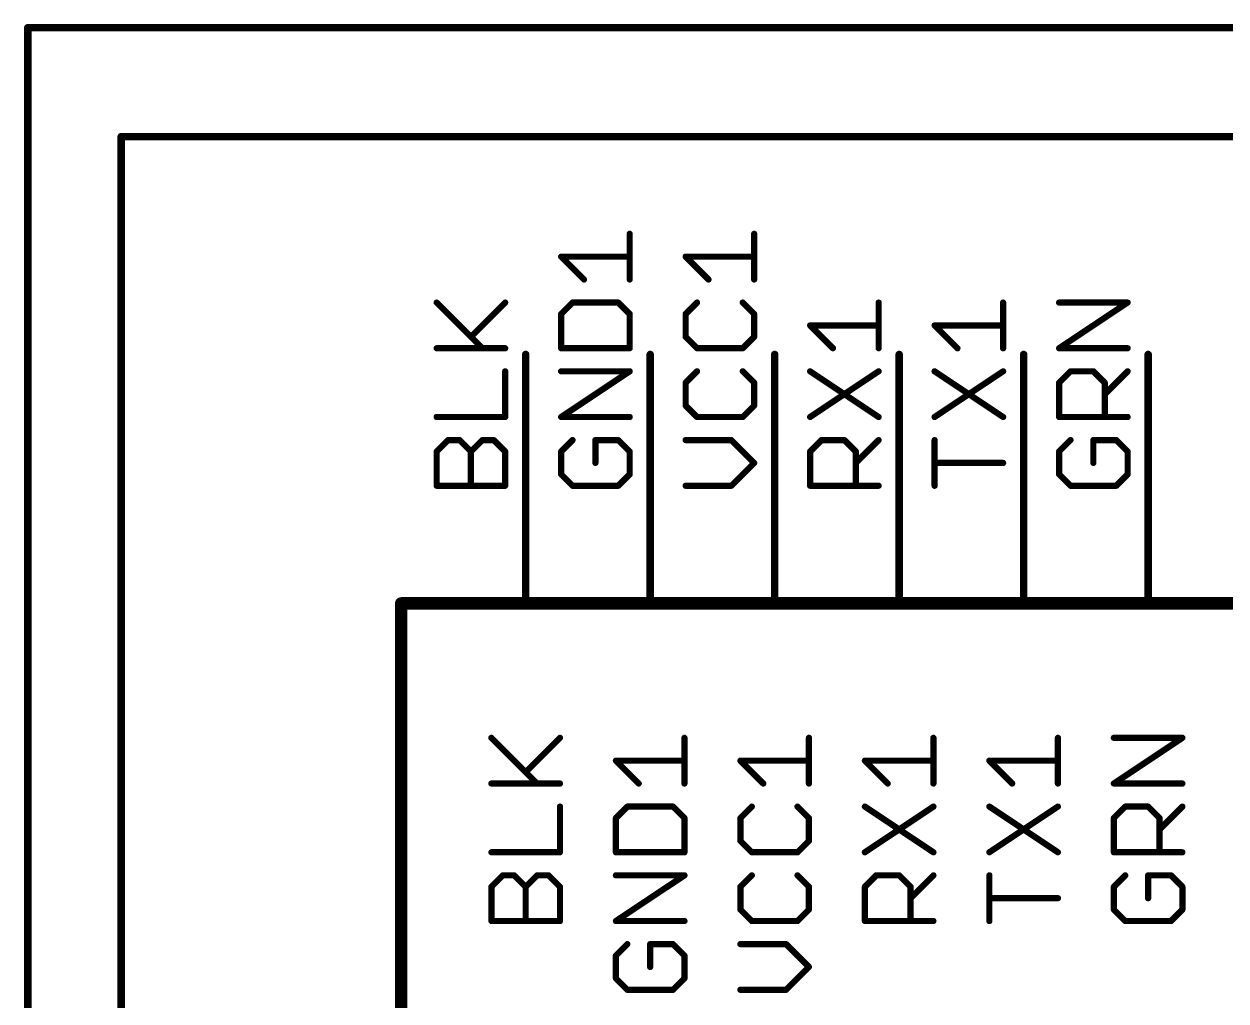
# Model space of a CAD drawing. Extents: x -4 to 257, y -4 to 175.
# Drawn here: x 80.89 to 105.41, y 110.31 to 130.25 of the extents above; entities that cross this region are included whole.
import ezdxf

# ---------------------------------------------------------------- set-up
doc = ezdxf.new("R2010")
doc.units = 0
for name, color, linetype in [('91', 94, 'CONTINUOUS'), ('94', 14, 'CONTINUOUS'), ('95', 251, 'CONTINUOUS')]:
    doc.layers.add(name, color=color, linetype=linetype)

msp = doc.modelspace()

# ---------------------------------------------------------------- linework, layer by layer
at = {"layer": '91', "const_width": 0.1524}
for points in [[(80.9625, 130.175), (118.745, 130.175)], [(80.9625, 130.175), (80.9625, 105.7275)], [(82.8675, 127.9525), (122.2375, 127.9525)], [(82.8675, 127.9525), (82.8675, 108.2675)]]:
    msp.add_lwpolyline(points, dxfattribs=at)
at = {"layer": '91', "const_width": 0.0762}
for points in [[(80.9625, 130.2131, 1), (80.9625, 130.1369)], [(81.0006, 130.175, 1), (80.9244, 130.175)], [(82.8675, 127.9906, 1), (82.8675, 127.9144)], [(82.9056, 127.9525, 1), (82.8294, 127.9525)]]:
    msp.add_lwpolyline(points, format="xyb", dxfattribs=at)
at = {"layer": '94'}
for points, const_width in [([(91.1225, 123.5075), (91.1225, 118.4275)], 0.1524), ([(93.6625, 123.5075), (93.6625, 118.4275)], 0.1524), ([(96.2025, 123.5075), (96.2025, 118.4275)], 0.1524), ([(98.7425, 123.5075), (98.7425, 118.4275)], 0.1524), ([(101.2825, 123.5075), (101.2825, 118.4275)], 0.1524), ([(103.8225, 123.5075), (103.8225, 118.4275)], 0.1524), ([(106.3625, 118.4275), (88.5825, 118.4275)], 0.254), ([(88.5825, 118.4275), (88.5825, 77.7875)], 0.254)]:
    msp.add_lwpolyline(points, dxfattribs=dict(at, const_width=const_width))
for points, const_width in [([(91.1606, 123.5075, 1), (91.0844, 123.5075)], 0.0762), ([(93.7006, 123.5075, 1), (93.6244, 123.5075)], 0.0762), ([(96.2406, 123.5075, 1), (96.1644, 123.5075)], 0.0762), ([(98.7806, 123.5075, 1), (98.7044, 123.5075)], 0.0762), ([(101.3206, 123.5075, 1), (101.2444, 123.5075)], 0.0762), ([(103.8606, 123.5075, 1), (103.7844, 123.5075)], 0.0762), ([(88.5825, 118.491, 1), (88.5825, 118.364)], 0.127), ([(88.646, 118.4275, 1), (88.519, 118.4275)], 0.127), ([(91.0844, 118.4275, 1), (91.1606, 118.4275)], 0.0762), ([(93.6244, 118.4275, 1), (93.7006, 118.4275)], 0.0762), ([(96.1644, 118.4275, 1), (96.2406, 118.4275)], 0.0762), ([(98.7044, 118.4275, 1), (98.7806, 118.4275)], 0.0762), ([(101.2444, 118.4275, 1), (101.3206, 118.4275)], 0.0762), ([(103.7844, 118.4275, 1), (103.8606, 118.4275)], 0.0762)]:
    msp.add_lwpolyline(points, format="xyb", dxfattribs=dict(at, const_width=const_width))
at = {"layer": '95', "const_width": 0.127}
for points in [[(93.2434, 125.0376), (93.2434, 125.9698)], [(95.7834, 125.0376), (95.7834, 125.9698)], [(92.3113, 125.0376), (91.8452, 125.5037)], [(91.8452, 125.5037), (93.2434, 125.5037)], [(94.8513, 125.0376), (94.3852, 125.5037)], [(94.3852, 125.5037), (95.7834, 125.5037)], [(90.2373, 123.6344), (89.3052, 124.5665)], [(90.0043, 123.8674), (90.7034, 124.5665)], [(92.0782, 124.5665), (91.8452, 124.3335)], [(93.0104, 124.5665), (92.0782, 124.5665)], [(93.2434, 124.3335), (93.0104, 124.5665)], [(94.6182, 124.5665), (94.3852, 124.3335)], [(95.7834, 124.3335), (95.5504, 124.5665)], [(98.3234, 123.6344), (98.3234, 124.5665)], [(100.8634, 123.6344), (100.8634, 124.5665)], [(102.0052, 123.6344), (103.4034, 124.5665)], [(103.4034, 124.5665), (102.0052, 124.5665)], [(91.8452, 124.3335), (91.8452, 123.6344)], [(93.2434, 123.6344), (93.2434, 124.3335)], [(94.3852, 124.3335), (94.3852, 123.8674)], [(95.7834, 123.8674), (95.7834, 124.3335)], [(97.3913, 123.6344), (96.9252, 124.1004)], [(96.9252, 124.1004), (98.3234, 124.1004)], [(99.9313, 123.6344), (99.4652, 124.1004)], [(99.4652, 124.1004), (100.8634, 124.1004)], [(94.3852, 123.8674), (94.6182, 123.6344)], [(95.5504, 123.6344), (95.7834, 123.8674)], [(89.3052, 123.6344), (90.7034, 123.6344)], [(91.8452, 123.6344), (93.2434, 123.6344)], [(94.6182, 123.6344), (95.5504, 123.6344)], [(103.4034, 123.6344), (102.0052, 123.6344)], [(90.7034, 122.2311), (90.7034, 123.1632)], [(91.8452, 122.2311), (93.2434, 123.1632)], [(93.2434, 123.1632), (91.8452, 123.1632)], [(94.6182, 123.1632), (94.3852, 122.9302)], [(95.7834, 122.9302), (95.5504, 123.1632)], [(96.9252, 122.2311), (98.3234, 123.1632)], [(96.9252, 123.1632), (98.3234, 122.2311)], [(99.4652, 122.2311), (100.8634, 123.1632)], [(99.4652, 123.1632), (100.8634, 122.2311)], [(102.0052, 122.9302), (102.2382, 123.1632)], [(102.2382, 123.1632), (102.7043, 123.1632)], [(102.7043, 123.1632), (102.9373, 122.9302)], [(102.9373, 122.6971), (103.4034, 123.1632)], [(94.3852, 122.9302), (94.3852, 122.4641)], [(95.7834, 122.4641), (95.7834, 122.9302)], [(102.0052, 122.2311), (102.0052, 122.9302)], [(102.9373, 122.9302), (102.9373, 122.2311)], [(94.3852, 122.4641), (94.6182, 122.2311)], [(95.5504, 122.2311), (95.7834, 122.4641)], [(89.3052, 122.2311), (90.7034, 122.2311)], [(93.2434, 122.2311), (91.8452, 122.2311)], [(94.6182, 122.2311), (95.5504, 122.2311)], [(103.4034, 122.2311), (102.0052, 122.2311)], [(89.3052, 121.5269), (89.5382, 121.7599)], [(89.5382, 121.7599), (89.7713, 121.7599)], [(89.7713, 121.7599), (90.0043, 121.5269)], [(90.0043, 121.5269), (90.2373, 121.7599)], [(90.2373, 121.7599), (90.4704, 121.7599)], [(90.4704, 121.7599), (90.7034, 121.5269)], [(92.0782, 121.7599), (91.8452, 121.5269)], [(93.0104, 121.7599), (92.5443, 121.7599)], [(92.5443, 121.7599), (92.5443, 121.2939)], [(93.2434, 121.5269), (93.0104, 121.7599)], [(95.3173, 121.7599), (94.3852, 121.7599)], [(95.7834, 121.2939), (95.3173, 121.7599)], [(96.9252, 121.5269), (97.1582, 121.7599)], [(97.1582, 121.7599), (97.6243, 121.7599)], [(97.6243, 121.7599), (97.8573, 121.5269)], [(97.8573, 121.2939), (98.3234, 121.7599)], [(99.4652, 120.8278), (99.4652, 121.7599)], [(102.2382, 121.7599), (102.0052, 121.5269)], [(103.1704, 121.7599), (102.7043, 121.7599)], [(102.7043, 121.7599), (102.7043, 121.2939)], [(103.4034, 121.5269), (103.1704, 121.7599)], [(89.3052, 120.8278), (89.3052, 121.5269)], [(90.0043, 120.8278), (90.0043, 121.5269)], [(90.7034, 121.5269), (90.7034, 120.8278)], [(91.8452, 121.5269), (91.8452, 121.0608)], [(93.2434, 121.0608), (93.2434, 121.5269)], [(96.9252, 120.8278), (96.9252, 121.5269)], [(97.8573, 121.5269), (97.8573, 120.8278)], [(102.0052, 121.5269), (102.0052, 121.0608)], [(103.4034, 121.0608), (103.4034, 121.5269)], [(95.3173, 120.8278), (95.7834, 121.2939)], [(100.8634, 121.2939), (99.4652, 121.2939)], [(91.8452, 121.0608), (92.0782, 120.8278)], [(93.0104, 120.8278), (93.2434, 121.0608)], [(102.0052, 121.0608), (102.2382, 120.8278)], [(103.1704, 120.8278), (103.4034, 121.0608)], [(90.7034, 120.8278), (89.3052, 120.8278)], [(92.0782, 120.8278), (93.0104, 120.8278)], [(94.3852, 120.8278), (95.3173, 120.8278)], [(98.3234, 120.8278), (96.9252, 120.8278)], [(102.2382, 120.8278), (103.1704, 120.8278)], [(91.3549, 114.7509), (90.4228, 115.683)], [(91.1219, 114.984), (91.821, 115.683)], [(94.361, 114.7509), (94.361, 115.683)], [(96.901, 114.7509), (96.901, 115.683)], [(99.441, 114.7509), (99.441, 115.683)], [(101.981, 114.7509), (101.981, 115.683)], [(103.1228, 114.7509), (104.521, 115.683)], [(104.521, 115.683), (103.1228, 115.683)], [(93.4289, 114.7509), (92.9628, 115.217)], [(92.9628, 115.217), (94.361, 115.217)], [(95.9689, 114.7509), (95.5028, 115.217)], [(95.5028, 115.217), (96.901, 115.217)], [(98.5089, 114.7509), (98.0428, 115.217)], [(98.0428, 115.217), (99.441, 115.217)], [(101.0489, 114.7509), (100.5828, 115.217)], [(100.5828, 115.217), (101.981, 115.217)], [(90.4228, 114.7509), (91.821, 114.7509)], [(104.521, 114.7509), (103.1228, 114.7509)], [(91.821, 113.3476), (91.821, 114.2798)], [(93.1958, 114.2798), (92.9628, 114.0467)], [(94.128, 114.2798), (93.1958, 114.2798)], [(94.361, 114.0467), (94.128, 114.2798)], [(95.7358, 114.2798), (95.5028, 114.0467)], [(96.901, 114.0467), (96.668, 114.2798)], [(98.0428, 113.3476), (99.441, 114.2798)], [(98.0428, 114.2798), (99.441, 113.3476)], [(100.5828, 113.3476), (101.981, 114.2798)], [(100.5828, 114.2798), (101.981, 113.3476)], [(103.1228, 114.0467), (103.3558, 114.2798)], [(103.3558, 114.2798), (103.8219, 114.2798)], [(103.8219, 114.2798), (104.0549, 114.0467)], [(104.0549, 113.8137), (104.521, 114.2798)], [(92.9628, 114.0467), (92.9628, 113.3476)], [(94.361, 113.3476), (94.361, 114.0467)], [(95.5028, 114.0467), (95.5028, 113.5807)], [(96.901, 113.5807), (96.901, 114.0467)], [(103.1228, 113.3476), (103.1228, 114.0467)], [(104.0549, 114.0467), (104.0549, 113.3476)], [(95.5028, 113.5807), (95.7358, 113.3476)], [(96.668, 113.3476), (96.901, 113.5807)], [(90.4228, 113.3476), (91.821, 113.3476)], [(92.9628, 113.3476), (94.361, 113.3476)], [(95.7358, 113.3476), (96.668, 113.3476)], [(104.521, 113.3476), (103.1228, 113.3476)], [(90.4228, 112.6435), (90.6558, 112.8765)], [(90.6558, 112.8765), (90.8889, 112.8765)], [(90.8889, 112.8765), (91.1219, 112.6435)], [(91.1219, 112.6435), (91.3549, 112.8765)], [(91.3549, 112.8765), (91.588, 112.8765)], [(91.588, 112.8765), (91.821, 112.6435)], [(92.9628, 111.9444), (94.361, 112.8765)], [(94.361, 112.8765), (92.9628, 112.8765)], [(95.7358, 112.8765), (95.5028, 112.6435)], [(96.901, 112.6435), (96.668, 112.8765)], [(98.0428, 112.6435), (98.2758, 112.8765)], [(98.2758, 112.8765), (98.7419, 112.8765)], [(98.7419, 112.8765), (98.9749, 112.6435)], [(98.9749, 112.4104), (99.441, 112.8765)], [(100.5828, 111.9444), (100.5828, 112.8765)], [(103.3558, 112.8765), (103.1228, 112.6435)], [(104.288, 112.8765), (103.8219, 112.8765)], [(103.8219, 112.8765), (103.8219, 112.4104)], [(104.521, 112.6435), (104.288, 112.8765)], [(90.4228, 111.9444), (90.4228, 112.6435)], [(91.1219, 111.9444), (91.1219, 112.6435)], [(91.821, 112.6435), (91.821, 111.9444)], [(95.5028, 112.6435), (95.5028, 112.1774)], [(96.901, 112.1774), (96.901, 112.6435)], [(98.0428, 111.9444), (98.0428, 112.6435)], [(98.9749, 112.6435), (98.9749, 111.9444)], [(103.1228, 112.6435), (103.1228, 112.1774)], [(104.521, 112.1774), (104.521, 112.6435)], [(101.981, 112.4104), (100.5828, 112.4104)], [(95.5028, 112.1774), (95.7358, 111.9444)], [(96.668, 111.9444), (96.901, 112.1774)], [(103.1228, 112.1774), (103.3558, 111.9444)], [(104.288, 111.9444), (104.521, 112.1774)], [(91.821, 111.9444), (90.4228, 111.9444)], [(94.361, 111.9444), (92.9628, 111.9444)], [(95.7358, 111.9444), (96.668, 111.9444)], [(99.441, 111.9444), (98.0428, 111.9444)], [(103.3558, 111.9444), (104.288, 111.9444)], [(93.1958, 111.4732), (92.9628, 111.2402)], [(94.128, 111.4732), (93.6619, 111.4732)], [(93.6619, 111.4732), (93.6619, 111.0071)], [(94.361, 111.2402), (94.128, 111.4732)], [(96.4349, 111.4732), (95.5028, 111.4732)], [(96.901, 111.0071), (96.4349, 111.4732)], [(92.9628, 111.2402), (92.9628, 110.7741)], [(94.361, 110.7741), (94.361, 111.2402)], [(96.4349, 110.5411), (96.901, 111.0071)], [(92.9628, 110.7741), (93.1958, 110.5411)], [(93.1958, 110.5411), (94.128, 110.5411)], [(94.128, 110.5411), (94.361, 110.7741)], [(95.5028, 110.5411), (96.4349, 110.5411)]]:
    msp.add_lwpolyline(points, dxfattribs=at)
at = {"layer": '95', "const_width": 0.0635}
for points in [[(93.2752, 125.9698, 1), (93.2117, 125.9698)], [(95.8152, 125.9698, 1), (95.7516, 125.9698)], [(91.8452, 125.5354, 1), (91.8452, 125.4719)], [(91.8677, 125.5261, 1), (91.8228, 125.4812)], [(93.2434, 125.4719, 1), (93.2434, 125.5354)], [(94.3852, 125.5354, 1), (94.3852, 125.4719)], [(94.4077, 125.5261, 1), (94.3628, 125.4812)], [(95.7834, 125.4719, 1), (95.7834, 125.5354)], [(92.2888, 125.0152, 1), (92.3337, 125.0601)], [(94.8288, 125.0152, 1), (94.8737, 125.0601)], [(93.2117, 125.0376, 1), (93.2752, 125.0376)], [(95.7516, 125.0376, 1), (95.8152, 125.0376)], [(89.3277, 124.5889, 1), (89.2828, 124.544)], [(90.7259, 124.544, 1), (90.6809, 124.5889)], [(92.0782, 124.5982, 1), (92.0782, 124.5347)], [(92.1007, 124.544, 1), (92.0558, 124.5889)], [(93.0328, 124.5889, 1), (92.9879, 124.544)], [(93.0104, 124.5347, 1), (93.0104, 124.5982)], [(94.6407, 124.544, 1), (94.5958, 124.5889)], [(95.5728, 124.5889, 1), (95.5279, 124.544)], [(98.3552, 124.5665, 1), (98.2917, 124.5665)], [(100.8952, 124.5665, 1), (100.8316, 124.5665)], [(102.0052, 124.5982, 1), (102.0052, 124.5347)], [(103.421, 124.5401, 1), (103.3858, 124.5929)], [(103.4034, 124.5347, 1), (103.4034, 124.5982)], [(91.877, 124.3335, 1), (91.8135, 124.3335)], [(91.8228, 124.3559, 1), (91.8677, 124.311)], [(93.2752, 124.3335, 1), (93.2117, 124.3335)], [(93.2209, 124.311, 1), (93.2659, 124.3559)], [(94.417, 124.3335, 1), (94.3535, 124.3335)], [(94.3628, 124.3559, 1), (94.4077, 124.311)], [(95.8152, 124.3335, 1), (95.7516, 124.3335)], [(95.7609, 124.311, 1), (95.8059, 124.3559)], [(96.9252, 124.1322, 1), (96.9252, 124.0687)], [(96.9477, 124.1229, 1), (96.9028, 124.078)], [(98.3234, 124.0687, 1), (98.3234, 124.1322)], [(99.4652, 124.1322, 1), (99.4652, 124.0687)], [(99.4877, 124.1229, 1), (99.4428, 124.078)], [(100.8634, 124.0687, 1), (100.8634, 124.1322)], [(89.9819, 123.8898, 1), (90.0268, 123.8449)], [(94.3535, 123.8674, 1), (94.417, 123.8674)], [(94.4077, 123.8898, 1), (94.3628, 123.8449)], [(95.7516, 123.8674, 1), (95.8152, 123.8674)], [(95.8059, 123.8449, 1), (95.7609, 123.8898)], [(89.3052, 123.6661, 1), (89.3052, 123.6026)], [(90.2149, 123.6119, 1), (90.2598, 123.6568)], [(90.7034, 123.6026, 1), (90.7034, 123.6661)], [(91.8452, 123.6661, 1), (91.8452, 123.6026)], [(91.8135, 123.6344, 1), (91.877, 123.6344)], [(93.2117, 123.6344, 1), (93.2752, 123.6344)], [(93.2434, 123.6026, 1), (93.2434, 123.6661)], [(94.6182, 123.6661, 1), (94.6182, 123.6026)], [(94.5958, 123.6119, 1), (94.6407, 123.6568)], [(95.5279, 123.6568, 1), (95.5728, 123.6119)], [(95.5504, 123.6026, 1), (95.5504, 123.6661)], [(97.3688, 123.6119, 1), (97.4137, 123.6568)], [(98.2917, 123.6344, 1), (98.3552, 123.6344)], [(99.9088, 123.6119, 1), (99.9537, 123.6568)], [(100.8316, 123.6344, 1), (100.8952, 123.6344)], [(102.0052, 123.6661, 1), (102.0052, 123.6026)], [(101.9876, 123.6608, 1), (102.0228, 123.6079)], [(103.4034, 123.6026, 1), (103.4034, 123.6661)], [(90.7352, 123.1632, 1), (90.6716, 123.1632)], [(91.8452, 123.195, 1), (91.8452, 123.1315)], [(93.261, 123.1368, 1), (93.2258, 123.1896)], [(93.2434, 123.1315, 1), (93.2434, 123.195)], [(94.6407, 123.1408, 1), (94.5958, 123.1857)], [(95.5728, 123.1857, 1), (95.5279, 123.1408)], [(96.9428, 123.1896, 1), (96.9076, 123.1368)], [(98.341, 123.1368, 1), (98.3058, 123.1896)], [(99.4828, 123.1896, 1), (99.4476, 123.1368)], [(100.881, 123.1368, 1), (100.8458, 123.1896)], [(102.2382, 123.195, 1), (102.2382, 123.1315)], [(102.2607, 123.1408, 1), (102.2158, 123.1857)], [(102.7268, 123.1857, 1), (102.6819, 123.1408)], [(102.7043, 123.1315, 1), (102.7043, 123.195)], [(103.4259, 123.1408, 1), (103.3809, 123.1857)], [(94.417, 122.9302, 1), (94.3535, 122.9302)], [(94.3628, 122.9526, 1), (94.4077, 122.9077)], [(95.8152, 122.9302, 1), (95.7516, 122.9302)], [(95.7609, 122.9077, 1), (95.8059, 122.9526)], [(102.037, 122.9302, 1), (101.9735, 122.9302)], [(101.9828, 122.9526, 1), (102.0277, 122.9077)], [(102.9691, 122.9302, 1), (102.9056, 122.9302)], [(102.9149, 122.9077, 1), (102.9598, 122.9526)], [(102.9149, 122.7196, 1), (102.9598, 122.6747)], [(94.3535, 122.4641, 1), (94.417, 122.4641)], [(94.4077, 122.4866, 1), (94.3628, 122.4417)], [(95.7516, 122.4641, 1), (95.8152, 122.4641)], [(95.8059, 122.4417, 1), (95.7609, 122.4866)], [(89.3052, 122.2628, 1), (89.3052, 122.1993)], [(90.6716, 122.2311, 1), (90.7352, 122.2311)], [(90.7034, 122.1993, 1), (90.7034, 122.2628)], [(91.8452, 122.2628, 1), (91.8452, 122.1993)], [(91.8276, 122.2575, 1), (91.8628, 122.2047)], [(93.2434, 122.1993, 1), (93.2434, 122.2628)], [(94.6182, 122.2628, 1), (94.6182, 122.1993)], [(94.5958, 122.2086, 1), (94.6407, 122.2535)], [(95.5279, 122.2535, 1), (95.5728, 122.2086)], [(95.5504, 122.1993, 1), (95.5504, 122.2628)], [(96.9076, 122.2575, 1), (96.9428, 122.2047)], [(98.3058, 122.2047, 1), (98.341, 122.2575)], [(99.4476, 122.2575, 1), (99.4828, 122.2047)], [(100.8458, 122.2047, 1), (100.881, 122.2575)], [(102.0052, 122.2628, 1), (102.0052, 122.1993)], [(101.9735, 122.2311, 1), (102.037, 122.2311)], [(102.9056, 122.2311, 1), (102.9691, 122.2311)], [(103.4034, 122.1993, 1), (103.4034, 122.2628)], [(89.5382, 121.7917, 1), (89.5382, 121.7282)], [(89.5607, 121.7375, 1), (89.5158, 121.7824)], [(89.7937, 121.7824, 1), (89.7488, 121.7375)], [(89.7713, 121.7282, 1), (89.7713, 121.7917)], [(90.2373, 121.7917, 1), (90.2373, 121.7282)], [(90.2598, 121.7375, 1), (90.2149, 121.7824)], [(90.4928, 121.7824, 1), (90.4479, 121.7375)], [(90.4704, 121.7282, 1), (90.4704, 121.7917)], [(92.1007, 121.7375, 1), (92.0558, 121.7824)], [(92.5443, 121.7917, 1), (92.5443, 121.7282)], [(92.5761, 121.7599, 1), (92.5126, 121.7599)], [(93.0328, 121.7824, 1), (92.9879, 121.7375)], [(93.0104, 121.7282, 1), (93.0104, 121.7917)], [(94.3852, 121.7917, 1), (94.3852, 121.7282)], [(95.3398, 121.7824, 1), (95.2949, 121.7375)], [(95.3173, 121.7282, 1), (95.3173, 121.7917)], [(97.1582, 121.7917, 1), (97.1582, 121.7282)], [(97.1807, 121.7375, 1), (97.1358, 121.7824)], [(97.6468, 121.7824, 1), (97.6019, 121.7375)], [(97.6243, 121.7282, 1), (97.6243, 121.7917)], [(98.3459, 121.7375, 1), (98.3009, 121.7824)], [(99.497, 121.7599, 1), (99.4335, 121.7599)], [(102.2607, 121.7375, 1), (102.2158, 121.7824)], [(102.7043, 121.7917, 1), (102.7043, 121.7282)], [(102.7361, 121.7599, 1), (102.6726, 121.7599)], [(103.1928, 121.7824, 1), (103.1479, 121.7375)], [(103.1704, 121.7282, 1), (103.1704, 121.7917)], [(89.337, 121.5269, 1), (89.2735, 121.5269)], [(89.2828, 121.5493, 1), (89.3277, 121.5044)], [(90.0361, 121.5269, 1), (89.9726, 121.5269)], [(89.9819, 121.5493, 1), (90.0268, 121.5044)], [(89.9819, 121.5044, 1), (90.0268, 121.5493)], [(90.7352, 121.5269, 1), (90.6716, 121.5269)], [(90.6809, 121.5044, 1), (90.7259, 121.5493)], [(91.877, 121.5269, 1), (91.8135, 121.5269)], [(91.8228, 121.5493, 1), (91.8677, 121.5044)], [(93.2752, 121.5269, 1), (93.2117, 121.5269)], [(93.2209, 121.5044, 1), (93.2659, 121.5493)], [(96.957, 121.5269, 1), (96.8935, 121.5269)], [(96.9028, 121.5493, 1), (96.9477, 121.5044)], [(97.8891, 121.5269, 1), (97.8256, 121.5269)], [(97.8349, 121.5044, 1), (97.8798, 121.5493)], [(102.037, 121.5269, 1), (101.9735, 121.5269)], [(101.9828, 121.5493, 1), (102.0277, 121.5044)], [(103.4352, 121.5269, 1), (103.3717, 121.5269)], [(103.3809, 121.5044, 1), (103.4259, 121.5493)], [(92.5126, 121.2939, 1), (92.5761, 121.2939)], [(95.8059, 121.2714, 1), (95.7609, 121.3163)], [(95.7609, 121.2714, 1), (95.8059, 121.3163)], [(97.8349, 121.3163, 1), (97.8798, 121.2714)], [(99.4652, 121.3256, 1), (99.4652, 121.2621)], [(100.8634, 121.2621, 1), (100.8634, 121.3256)], [(102.6726, 121.2939, 1), (102.7361, 121.2939)], [(91.8677, 121.0833, 1), (91.8228, 121.0384)], [(91.8135, 121.0608, 1), (91.877, 121.0608)], [(93.2117, 121.0608, 1), (93.2752, 121.0608)], [(93.2659, 121.0384, 1), (93.2209, 121.0833)], [(101.9735, 121.0608, 1), (102.037, 121.0608)], [(102.0277, 121.0833, 1), (101.9828, 121.0384)], [(103.3717, 121.0608, 1), (103.4352, 121.0608)], [(103.4259, 121.0384, 1), (103.3809, 121.0833)], [(89.3052, 120.8596, 1), (89.3052, 120.7961)], [(89.2735, 120.8278, 1), (89.337, 120.8278)], [(89.9726, 120.8278, 1), (90.0361, 120.8278)], [(90.6716, 120.8278, 1), (90.7352, 120.8278)], [(90.7034, 120.7961, 1), (90.7034, 120.8596)], [(92.0782, 120.8596, 1), (92.0782, 120.7961)], [(92.0558, 120.8053, 1), (92.1007, 120.8503)], [(92.9879, 120.8503, 1), (93.0328, 120.8053)], [(93.0104, 120.7961, 1), (93.0104, 120.8596)], [(94.3852, 120.8596, 1), (94.3852, 120.7961)], [(95.2949, 120.8503, 1), (95.3398, 120.8053)], [(95.3173, 120.7961, 1), (95.3173, 120.8596)], [(96.9252, 120.8596, 1), (96.9252, 120.7961)], [(96.8935, 120.8278, 1), (96.957, 120.8278)], [(97.8256, 120.8278, 1), (97.8891, 120.8278)], [(98.3234, 120.7961, 1), (98.3234, 120.8596)], [(99.4335, 120.8278, 1), (99.497, 120.8278)], [(102.2382, 120.8596, 1), (102.2382, 120.7961)], [(102.2158, 120.8053, 1), (102.2607, 120.8503)], [(103.1479, 120.8503, 1), (103.1928, 120.8053)], [(103.1704, 120.7961, 1), (103.1704, 120.8596)], [(90.4453, 115.7055, 1), (90.4004, 115.6606)], [(91.8435, 115.6606, 1), (91.7985, 115.7055)], [(94.3928, 115.683, 1), (94.3293, 115.683)], [(96.9328, 115.683, 1), (96.8693, 115.683)], [(99.4728, 115.683, 1), (99.4093, 115.683)], [(102.0128, 115.683, 1), (101.9493, 115.683)], [(103.1228, 115.7148, 1), (103.1228, 115.6513)], [(104.5386, 115.6566, 1), (104.5034, 115.7095)], [(104.521, 115.6513, 1), (104.521, 115.7148)], [(92.9628, 115.2487, 1), (92.9628, 115.1852)], [(92.9853, 115.2394, 1), (92.9404, 115.1945)], [(94.361, 115.1852, 1), (94.361, 115.2487)], [(95.5028, 115.2487, 1), (95.5028, 115.1852)], [(95.5253, 115.2394, 1), (95.4804, 115.1945)], [(96.901, 115.1852, 1), (96.901, 115.2487)], [(98.0428, 115.2487, 1), (98.0428, 115.1852)], [(98.0653, 115.2394, 1), (98.0204, 115.1945)], [(99.441, 115.1852, 1), (99.441, 115.2487)], [(100.5828, 115.2487, 1), (100.5828, 115.1852)], [(100.6053, 115.2394, 1), (100.5604, 115.1945)], [(101.981, 115.1852, 1), (101.981, 115.2487)], [(91.0995, 115.0064, 1), (91.1444, 114.9615)], [(90.4228, 114.7827, 1), (90.4228, 114.7192)], [(91.3325, 114.7285, 1), (91.3774, 114.7734)], [(91.821, 114.7192, 1), (91.821, 114.7827)], [(93.4064, 114.7285, 1), (93.4513, 114.7734)], [(94.3293, 114.7509, 1), (94.3928, 114.7509)], [(95.9464, 114.7285, 1), (95.9913, 114.7734)], [(96.8693, 114.7509, 1), (96.9328, 114.7509)], [(98.4864, 114.7285, 1), (98.5313, 114.7734)], [(99.4093, 114.7509, 1), (99.4728, 114.7509)], [(101.0264, 114.7285, 1), (101.0713, 114.7734)], [(101.9493, 114.7509, 1), (102.0128, 114.7509)], [(103.1228, 114.7827, 1), (103.1228, 114.7192)], [(103.1052, 114.7773, 1), (103.1404, 114.7245)], [(104.521, 114.7192, 1), (104.521, 114.7827)], [(91.8528, 114.2798, 1), (91.7892, 114.2798)], [(93.1958, 114.3115, 1), (93.1958, 114.248)], [(93.2183, 114.2573, 1), (93.1734, 114.3022)], [(94.1504, 114.3022, 1), (94.1055, 114.2573)], [(94.128, 114.248, 1), (94.128, 114.3115)], [(95.7583, 114.2573, 1), (95.7134, 114.3022)], [(96.6904, 114.3022, 1), (96.6455, 114.2573)], [(98.0604, 114.3062, 1), (98.0252, 114.2534)], [(99.4586, 114.2534, 1), (99.4234, 114.3062)], [(100.6004, 114.3062, 1), (100.5652, 114.2534)], [(101.9986, 114.2534, 1), (101.9634, 114.3062)], [(103.3558, 114.3115, 1), (103.3558, 114.248)], [(103.3783, 114.2573, 1), (103.3334, 114.3022)], [(103.8444, 114.3022, 1), (103.7995, 114.2573)], [(103.8219, 114.248, 1), (103.8219, 114.3115)], [(104.5435, 114.2573, 1), (104.4985, 114.3022)], [(92.9946, 114.0467, 1), (92.9311, 114.0467)], [(92.9404, 114.0692, 1), (92.9853, 114.0243)], [(94.3928, 114.0467, 1), (94.3293, 114.0467)], [(94.3385, 114.0243, 1), (94.3835, 114.0692)], [(95.5346, 114.0467, 1), (95.4711, 114.0467)], [(95.4804, 114.0692, 1), (95.5253, 114.0243)], [(96.9328, 114.0467, 1), (96.8693, 114.0467)], [(96.8785, 114.0243, 1), (96.9235, 114.0692)], [(103.1546, 114.0467, 1), (103.0911, 114.0467)], [(103.1004, 114.0692, 1), (103.1453, 114.0243)], [(104.0867, 114.0467, 1), (104.0232, 114.0467)], [(104.0325, 114.0243, 1), (104.0774, 114.0692)], [(104.0325, 113.8362, 1), (104.0774, 113.7913)], [(95.5253, 113.6031, 1), (95.4804, 113.5582)], [(95.4711, 113.5807, 1), (95.5346, 113.5807)], [(96.8693, 113.5807, 1), (96.9328, 113.5807)], [(96.9235, 113.5582, 1), (96.8785, 113.6031)], [(90.4228, 113.3794, 1), (90.4228, 113.3159)], [(91.7892, 113.3476, 1), (91.8528, 113.3476)], [(91.821, 113.3159, 1), (91.821, 113.3794)], [(92.9628, 113.3794, 1), (92.9628, 113.3159)], [(92.9311, 113.3476, 1), (92.9946, 113.3476)], [(94.3293, 113.3476, 1), (94.3928, 113.3476)], [(94.361, 113.3159, 1), (94.361, 113.3794)], [(95.7358, 113.3794, 1), (95.7358, 113.3159)], [(95.7134, 113.3252, 1), (95.7583, 113.3701)], [(96.6455, 113.3701, 1), (96.6904, 113.3252)], [(96.668, 113.3159, 1), (96.668, 113.3794)], [(98.0252, 113.3741, 1), (98.0604, 113.3212)], [(99.4234, 113.3212, 1), (99.4586, 113.3741)], [(100.5652, 113.3741, 1), (100.6004, 113.3212)], [(101.9634, 113.3212, 1), (101.9986, 113.3741)], [(103.1228, 113.3794, 1), (103.1228, 113.3159)], [(103.0911, 113.3476, 1), (103.1546, 113.3476)], [(104.0232, 113.3476, 1), (104.0867, 113.3476)], [(104.521, 113.3159, 1), (104.521, 113.3794)], [(90.6558, 112.9082, 1), (90.6558, 112.8447)], [(90.6783, 112.854, 1), (90.6334, 112.8989)], [(90.9113, 112.8989, 1), (90.8664, 112.854)], [(90.8889, 112.8447, 1), (90.8889, 112.9082)], [(91.3549, 112.9082, 1), (91.3549, 112.8447)], [(91.3774, 112.854, 1), (91.3325, 112.8989)], [(91.6104, 112.8989, 1), (91.5655, 112.854)], [(91.588, 112.8447, 1), (91.588, 112.9082)], [(92.9628, 112.9082, 1), (92.9628, 112.8447)], [(94.3786, 112.8501, 1), (94.3434, 112.9029)], [(94.361, 112.8447, 1), (94.361, 112.9082)], [(95.7583, 112.854, 1), (95.7134, 112.8989)], [(96.6904, 112.8989, 1), (96.6455, 112.854)], [(98.2758, 112.9082, 1), (98.2758, 112.8447)], [(98.2983, 112.854, 1), (98.2534, 112.8989)], [(98.7644, 112.8989, 1), (98.7195, 112.854)], [(98.7419, 112.8447, 1), (98.7419, 112.9082)], [(99.4635, 112.854, 1), (99.4185, 112.8989)], [(100.6146, 112.8765, 1), (100.5511, 112.8765)], [(103.3783, 112.854, 1), (103.3334, 112.8989)], [(103.8537, 112.8765, 1), (103.7902, 112.8765)], [(103.8219, 112.9082, 1), (103.8219, 112.8447)], [(104.3104, 112.8989, 1), (104.2655, 112.854)], [(104.288, 112.8447, 1), (104.288, 112.9082)], [(90.4546, 112.6435, 1), (90.3911, 112.6435)], [(90.4004, 112.6659, 1), (90.4453, 112.621)], [(91.1537, 112.6435, 1), (91.0902, 112.6435)], [(91.0995, 112.6659, 1), (91.1444, 112.621)], [(91.0995, 112.621, 1), (91.1444, 112.6659)], [(91.8528, 112.6435, 1), (91.7892, 112.6435)], [(91.7985, 112.621, 1), (91.8435, 112.6659)], [(95.5346, 112.6435, 1), (95.4711, 112.6435)], [(95.4804, 112.6659, 1), (95.5253, 112.621)], [(96.9328, 112.6435, 1), (96.8693, 112.6435)], [(96.8785, 112.621, 1), (96.9235, 112.6659)], [(98.0746, 112.6435, 1), (98.0111, 112.6435)], [(98.0204, 112.6659, 1), (98.0653, 112.621)], [(99.0067, 112.6435, 1), (98.9432, 112.6435)], [(98.9525, 112.621, 1), (98.9974, 112.6659)], [(103.1546, 112.6435, 1), (103.0911, 112.6435)], [(103.1004, 112.6659, 1), (103.1453, 112.621)], [(104.5528, 112.6435, 1), (104.4892, 112.6435)], [(104.4985, 112.621, 1), (104.5435, 112.6659)], [(98.9525, 112.4329, 1), (98.9974, 112.388)], [(100.5828, 112.4422, 1), (100.5828, 112.3787)], [(101.981, 112.3787, 1), (101.981, 112.4422)], [(103.7902, 112.4104, 1), (103.8537, 112.4104)], [(95.5253, 112.1998, 1), (95.4804, 112.1549)], [(95.4711, 112.1774, 1), (95.5346, 112.1774)], [(96.8693, 112.1774, 1), (96.9328, 112.1774)], [(96.9235, 112.1549, 1), (96.8785, 112.1998)], [(103.0911, 112.1774, 1), (103.1546, 112.1774)], [(103.1453, 112.1998, 1), (103.1004, 112.1549)], [(104.4892, 112.1774, 1), (104.5528, 112.1774)], [(104.5435, 112.1549, 1), (104.4985, 112.1998)], [(90.4228, 111.9761, 1), (90.4228, 111.9126)], [(90.3911, 111.9444, 1), (90.4546, 111.9444)], [(91.0902, 111.9444, 1), (91.1537, 111.9444)], [(91.7892, 111.9444, 1), (91.8528, 111.9444)], [(91.821, 111.9126, 1), (91.821, 111.9761)], [(92.9628, 111.9761, 1), (92.9628, 111.9126)], [(92.9452, 111.9708, 1), (92.9804, 111.9179)], [(94.361, 111.9126, 1), (94.361, 111.9761)], [(95.7358, 111.9761, 1), (95.7358, 111.9126)], [(95.7134, 111.9219, 1), (95.7583, 111.9668)], [(96.6455, 111.9668, 1), (96.6904, 111.9219)], [(96.668, 111.9126, 1), (96.668, 111.9761)], [(98.0428, 111.9761, 1), (98.0428, 111.9126)], [(98.0111, 111.9444, 1), (98.0746, 111.9444)], [(98.9432, 111.9444, 1), (99.0067, 111.9444)], [(99.441, 111.9126, 1), (99.441, 111.9761)], [(100.5511, 111.9444, 1), (100.6146, 111.9444)], [(103.3558, 111.9761, 1), (103.3558, 111.9126)], [(103.3334, 111.9219, 1), (103.3783, 111.9668)], [(104.2655, 111.9668, 1), (104.3104, 111.9219)], [(104.288, 111.9126, 1), (104.288, 111.9761)], [(93.2183, 111.4508, 1), (93.1734, 111.4957)], [(93.6619, 111.505, 1), (93.6619, 111.4415)], [(93.6937, 111.4732, 1), (93.6302, 111.4732)], [(94.1504, 111.4957, 1), (94.1055, 111.4508)], [(94.128, 111.4415, 1), (94.128, 111.505)], [(95.5028, 111.505, 1), (95.5028, 111.4415)], [(96.4574, 111.4957, 1), (96.4125, 111.4508)], [(96.4349, 111.4415, 1), (96.4349, 111.505)], [(92.9946, 111.2402, 1), (92.9311, 111.2402)], [(92.9404, 111.2626, 1), (92.9853, 111.2177)], [(94.3928, 111.2402, 1), (94.3293, 111.2402)], [(94.3385, 111.2177, 1), (94.3835, 111.2626)], [(93.6302, 111.0071, 1), (93.6937, 111.0071)], [(96.9235, 110.9847, 1), (96.8785, 111.0296)], [(96.8785, 110.9847, 1), (96.9235, 111.0296)], [(92.9311, 110.7741, 1), (92.9946, 110.7741)], [(92.9853, 110.7966, 1), (92.9404, 110.7517)], [(93.1958, 110.5728, 1), (93.1958, 110.5093)], [(94.128, 110.5093, 1), (94.128, 110.5728)], [(94.3293, 110.7741, 1), (94.3928, 110.7741)], [(94.3835, 110.7517, 1), (94.3385, 110.7966)], [(95.5028, 110.5728, 1), (95.5028, 110.5093)], [(96.4349, 110.5093, 1), (96.4349, 110.5728)], [(93.1734, 110.5186, 1), (93.2183, 110.5635)], [(94.1055, 110.5635, 1), (94.1504, 110.5186)], [(96.4125, 110.5635, 1), (96.4574, 110.5186)]]:
    msp.add_lwpolyline(points, format="xyb", dxfattribs=at)

doc.saveas('drawing.dxf')
